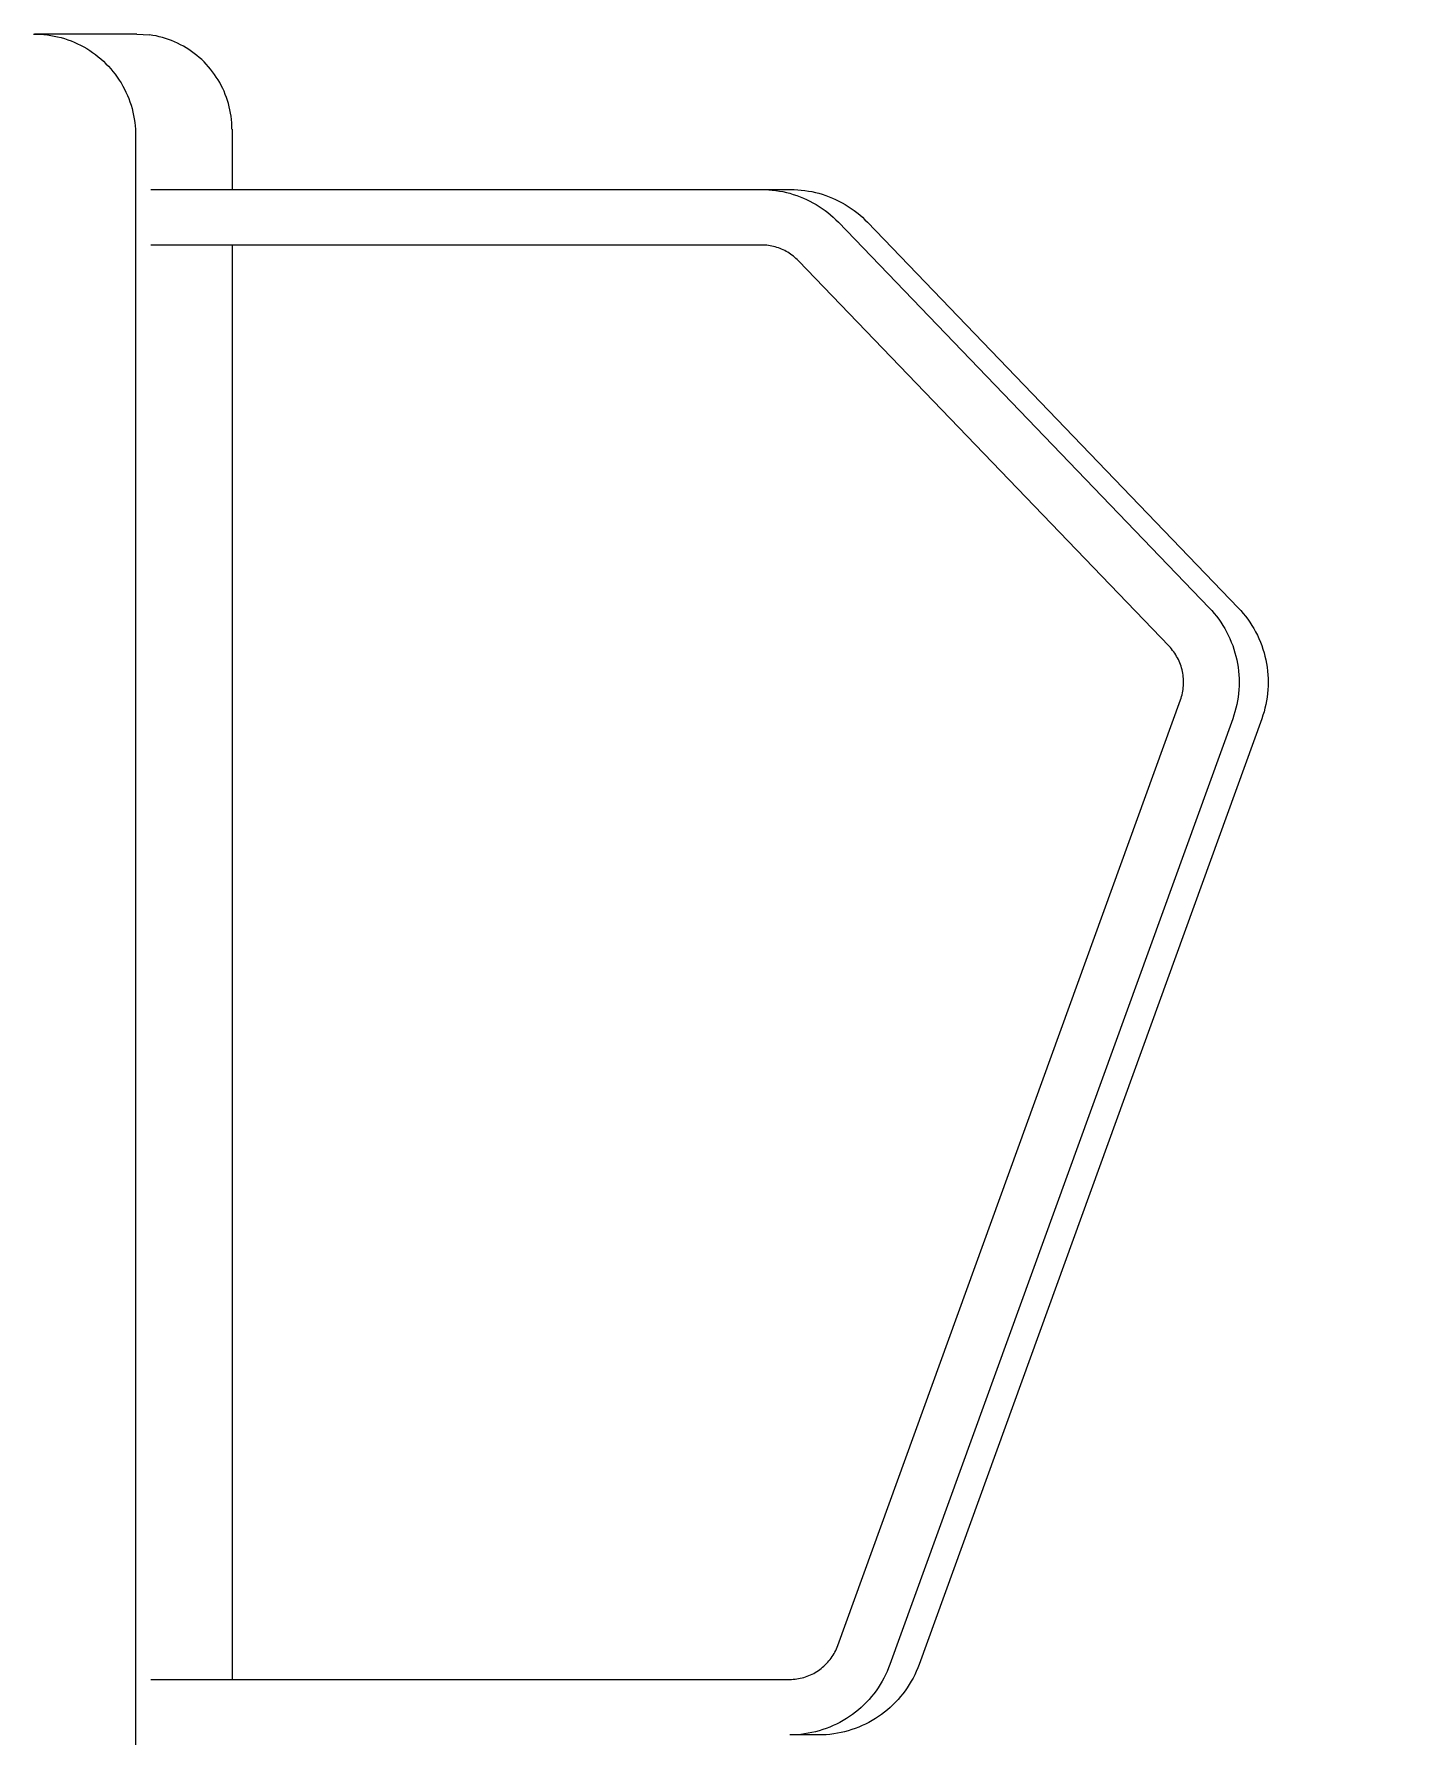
# Model space of a CAD drawing. Header units: millimetres. Extents: x -208 to 4974, y -28 to 3137.
# Drawn here: x 2843.9 to 3190, y 2435.2 to 2863.7 of the extents above; entities that cross this region are included whole.
import ezdxf

# ---------------------------------------------------------------- set-up
doc = ezdxf.new("R2010")
doc.units = ezdxf.units.MM
doc.layers.add('ZANO_R', color=7, linetype='Continuous', lineweight=0)
doc.layers.add('ZANO_W', color=1, linetype='Continuous', lineweight=0)
doc.styles.add('Arial', font='arial.ttf')
doc.styles.get("Standard").update_dxf_attribs({"font": 'ARIALUNI.TTF'})
doc.dimstyles.new('pl i ang', dxfattribs={"dimtxt": 50, "dimasz": 50, "dimexe": 1.25, "dimexo": 0.625, "dimgap": 10, "dimtad": 1, "dimtoh": 1, "dimtxsty": 'Standard', "dimcen": 2.5, "dimclrd": 1, "dimclre": 1, "dimclrt": 1, "dimadec": 0, "dimazin": 0, "dimtfac": 1, "dimtmove": 0, "dimatfit": 3, "dimfxl": 1, "dimarcsym": 1})

# ---------------------------------------------------------------- blocks, each defined once
blk = doc.blocks.new('*D507')
at = {"layer": 'ZANO_W', "color": 1, "lineweight": -2}
blk.add_arc((4072.53, 2413.74), 150.81, 99.5517, 164.7582, dxfattribs=at)
at = {"layer": 'ZANO_W', "color": 1}
for points in [[(4047.72, 2555.79), (4047.28, 2569.12), (4087.48, 2563.8)], [(3920.41, 2454.27), (3933.63, 2452.5), (3921.72, 2413.74)]]:
    blk.add_solid(points, dxfattribs=at)
at = {"layer": 'ZANO_W', "color": 1, "insert": (3950.72, 2548.28), "char_height": 40, "attachment_point": 5, "rotation": 42.155, "style": 'Arial'}
blk.add_mtext('96%%d', dxfattribs=at)

msp = doc.modelspace()

# ---------------------------------------------------------------- linework, layer by layer
at = {"layer": 'ZANO_R'}
for p, q in [((2843.79, 2863.74), (2844.67, 2863.73)), ((2869.86, 2863.74), (2844.09, 2863.74)), ((2844.67, 2863.73), (2845.55, 2863.69)), ((2845.55, 2863.69), (2846.43, 2863.62)), ((2846.43, 2863.62), (2847.3, 2863.52)), ((2847.3, 2863.52), (2848.18, 2863.39)), ((2848.18, 2863.39), (2849.04, 2863.23)), ((2849.04, 2863.23), (2849.9, 2863.04)), ((2849.9, 2863.04), (2850.76, 2862.83)), ((2850.76, 2862.83), (2851.6, 2862.58)), ((2851.6, 2862.58), (2852.44, 2862.3)), ((2869.86, 2863.74), (2873.08, 2863.52)), ((2873.89, 2863.39), (2873.08, 2863.52)), ((2874.7, 2863.24), (2873.89, 2863.39)), ((2875.5, 2863.06), (2874.7, 2863.24)), ((2876.29, 2862.85), (2875.5, 2863.06)), ((2877.08, 2862.62), (2876.29, 2862.85)), ((2877.85, 2862.36), (2877.08, 2862.62)), ((2852.44, 2862.3), (2853.27, 2862)), ((2853.27, 2862), (2854.08, 2861.66)), ((2854.08, 2861.66), (2854.89, 2861.3)), ((2854.89, 2861.3), (2855.68, 2860.91)), ((2855.68, 2860.91), (2856.46, 2860.49)), ((2856.46, 2860.49), (2857.22, 2860.05)), ((2857.22, 2860.05), (2857.97, 2859.58)), ((2857.97, 2859.58), (2858.7, 2859.09)), ((2858.7, 2859.09), (2859.41, 2858.57)), ((2859.41, 2858.57), (2860.1, 2858.02)), ((2878.62, 2862.07), (2877.85, 2862.36)), ((2879.38, 2861.75), (2878.62, 2862.07)), ((2880.12, 2861.42), (2879.38, 2861.75)), ((2880.86, 2861.05), (2880.12, 2861.42)), ((2881.58, 2860.66), (2880.86, 2861.05)), ((2882.29, 2860.25), (2881.58, 2860.66)), ((2882.98, 2859.81), (2882.29, 2860.25)), ((2883.66, 2859.35), (2882.98, 2859.81)), ((2884.32, 2858.86), (2883.66, 2859.35)), ((2884.96, 2858.36), (2884.32, 2858.86)), ((2885.59, 2857.83), (2884.96, 2858.36)), ((2860.1, 2858.02), (2860.78, 2857.46)), ((2860.78, 2857.46), (2861.43, 2856.87)), ((2861.43, 2856.87), (2862.07, 2856.25)), ((2862.07, 2856.25), (2862.68, 2855.62)), ((2862.68, 2855.62), (2863.27, 2854.96)), ((2863.27, 2854.96), (2863.84, 2854.29)), ((2863.84, 2854.29), (2864.38, 2853.6)), ((2886.2, 2857.28), (2885.59, 2857.83)), ((2886.79, 2856.71), (2886.2, 2857.28)), ((2887.36, 2856.12), (2886.79, 2856.71)), ((2887.9, 2855.51), (2887.36, 2856.12)), ((2888.43, 2854.89), (2887.9, 2855.51)), ((2888.94, 2854.24), (2888.43, 2854.89)), ((2889.42, 2853.58), (2888.94, 2854.24)), ((2864.38, 2853.6), (2864.9, 2852.88)), ((2864.9, 2852.88), (2865.4, 2852.15)), ((2865.4, 2852.15), (2865.87, 2851.41)), ((2865.87, 2851.41), (2866.31, 2850.64)), ((2866.31, 2850.64), (2866.73, 2849.87)), ((2866.73, 2849.87), (2867.12, 2849.08)), ((2889.88, 2852.9), (2889.42, 2853.58)), ((2890.32, 2852.21), (2889.88, 2852.9)), ((2890.74, 2851.5), (2890.32, 2852.21)), ((2891.12, 2850.78), (2890.74, 2851.5)), ((2891.49, 2850.05), (2891.12, 2850.78)), ((2891.83, 2849.3), (2891.49, 2850.05)), ((2867.12, 2849.08), (2867.48, 2848.27)), ((2867.48, 2848.27), (2867.81, 2847.46)), ((2867.81, 2847.46), (2868.12, 2846.63)), ((2868.12, 2846.63), (2868.4, 2845.79)), ((2868.4, 2845.79), (2868.64, 2844.95)), ((2892.14, 2848.54), (2891.83, 2849.3)), ((2892.43, 2847.78), (2892.14, 2848.54)), ((2892.69, 2847), (2892.43, 2847.78)), ((2892.92, 2846.21), (2892.69, 2847)), ((2893.13, 2845.42), (2892.92, 2846.21)), ((2893.31, 2844.62), (2893.13, 2845.42)), ((2868.64, 2844.95), (2868.86, 2844.09)), ((2868.86, 2844.09), (2869.05, 2843.23)), ((2869.05, 2843.23), (2869.21, 2842.36)), ((2869.21, 2842.36), (2869.34, 2841.49)), ((2869.34, 2841.49), (2869.44, 2840.62)), ((2893.47, 2843.82), (2893.31, 2844.62)), ((2893.59, 2843.01), (2893.47, 2843.82)), ((2893.69, 2842.19), (2893.59, 2843.01)), ((2893.76, 2841.38), (2893.69, 2842.19)), ((2893.8, 2840.56), (2893.76, 2841.38)), ((2869.44, 2840.62), (2869.51, 2839.74)), ((2869.51, 2839.74), (2869.51, 2413.74)), ((2893.81, 2839.74), (2893.8, 2840.56)), ((2893.91, 2839.74), (2893.81, 2839.74)), ((2893.91, 2839.74), (2893.91, 2824.57)), ((2873.35, 2824.57), (3027.31, 2824.57)), ((3027.31, 2824.57), (3028.21, 2824.56)), ((3027.63, 2824.57), (3034.63, 2824.57)), ((3028.21, 2824.56), (3029.11, 2824.51)), ((3029.11, 2824.51), (3030.01, 2824.44)), ((3030.01, 2824.44), (3030.91, 2824.33)), ((3030.91, 2824.33), (3031.8, 2824.19)), ((3031.8, 2824.19), (3032.68, 2824.03)), ((3032.68, 2824.03), (3033.56, 2823.83)), ((3033.56, 2823.83), (3034.44, 2823.61)), ((3034.63, 2824.57), (3035.53, 2824.56)), ((3035.53, 2824.56), (3036.43, 2824.51)), ((3036.43, 2824.51), (3037.33, 2824.44)), ((3037.33, 2824.44), (3038.23, 2824.33)), ((3038.23, 2824.33), (3039.12, 2824.19)), ((3039.12, 2824.19), (3040, 2824.03)), ((3040, 2824.03), (3040.88, 2823.83)), ((3040.88, 2823.83), (3041.76, 2823.61)), ((3034.44, 2823.61), (3035.3, 2823.35)), ((3035.3, 2823.35), (3036.16, 2823.07)), ((3036.16, 2823.07), (3037, 2822.76)), ((3037, 2822.76), (3037.84, 2822.42)), ((3037.84, 2822.42), (3038.66, 2822.05)), ((3038.66, 2822.05), (3039.47, 2821.66)), ((3039.47, 2821.66), (3040.27, 2821.24)), ((3040.27, 2821.24), (3041.05, 2820.79)), ((3041.05, 2820.79), (3041.82, 2820.32)), ((3041.76, 2823.61), (3042.62, 2823.36)), ((3041.82, 2820.32), (3042.57, 2819.82)), ((3042.57, 2819.82), (3043.3, 2819.29)), ((3042.62, 2823.36), (3043.48, 2823.07)), ((3043.48, 2823.07), (3044.33, 2822.76)), ((3044.33, 2822.76), (3045.16, 2822.42)), ((3045.16, 2822.42), (3045.98, 2822.05)), ((3045.98, 2822.05), (3046.79, 2821.66)), ((3046.79, 2821.66), (3047.59, 2821.24)), ((3047.59, 2821.24), (3048.37, 2820.79)), ((3048.37, 2820.79), (3049.14, 2820.32)), ((3049.14, 2820.32), (3049.89, 2819.82)), ((3049.89, 2819.82), (3050.63, 2819.29)), ((3043.3, 2819.29), (3044.02, 2818.74)), ((3044.02, 2818.74), (3044.72, 2818.17)), ((3044.72, 2818.17), (3045.39, 2817.58)), ((3045.39, 2817.58), (3046.05, 2816.96)), ((3046.05, 2816.96), (3046.69, 2816.32)), ((3046.69, 2816.32), (3140.12, 2719.2)), ((3050.63, 2819.29), (3051.34, 2818.74)), ((3051.34, 2818.74), (3052.04, 2818.17)), ((3052.04, 2818.17), (3052.71, 2817.58)), ((3052.71, 2817.58), (3053.37, 2816.96)), ((3053.37, 2816.96), (3054.01, 2816.32)), ((3054.01, 2816.32), (3147.44, 2719.2)), ((3027.31, 2810.57), (2873.35, 2810.57)), ((2893.91, 2810.57), (2893.91, 2449.24)), ((3027.74, 2810.56), (3027.31, 2810.57)), ((3028.17, 2810.54), (3027.74, 2810.56)), ((3028.6, 2810.51), (3028.17, 2810.54)), ((3029.03, 2810.46), (3028.6, 2810.51)), ((3029.46, 2810.39), (3029.03, 2810.46)), ((3029.89, 2810.31), (3029.46, 2810.39)), ((3030.31, 2810.22), (3029.89, 2810.31)), ((3030.73, 2810.11), (3030.31, 2810.22)), ((3031.14, 2809.99), (3030.73, 2810.11)), ((3031.55, 2809.85), (3031.14, 2809.99)), ((3031.96, 2809.7), (3031.55, 2809.85)), ((3032.36, 2809.54), (3031.96, 2809.7)), ((3032.75, 2809.36), (3032.36, 2809.54)), ((3033.14, 2809.17), (3032.75, 2809.36)), ((3033.52, 2808.97), (3033.14, 2809.17)), ((3033.9, 2808.76), (3033.52, 2808.97)), ((3034.27, 2808.53), (3033.9, 2808.76)), ((3034.62, 2808.29), (3034.27, 2808.53)), ((3034.98, 2808.04), (3034.62, 2808.29)), ((3035.32, 2807.78), (3034.98, 2808.04)), ((3035.65, 2807.5), (3035.32, 2807.78)), ((3035.98, 2807.22), (3035.65, 2807.5)), ((3036.29, 2806.92), (3035.98, 2807.22)), ((3036.6, 2806.61), (3036.29, 2806.92)), ((3130.03, 2709.49), (3036.6, 2806.61)), ((3140.12, 2719.2), (3140.76, 2718.51)), ((3140.76, 2718.51), (3141.38, 2717.8)), ((3141.38, 2717.8), (3141.97, 2717.06)), ((3141.97, 2717.06), (3142.53, 2716.31)), ((3147.44, 2719.2), (3148.08, 2718.51)), ((3148.08, 2718.51), (3148.7, 2717.8)), ((3148.7, 2717.8), (3149.29, 2717.06)), ((3149.29, 2717.06), (3149.85, 2716.31)), ((3142.53, 2716.31), (3143.07, 2715.54)), ((3143.07, 2715.54), (3143.58, 2714.75)), ((3143.58, 2714.75), (3144.06, 2713.94)), ((3144.06, 2713.94), (3144.52, 2713.12)), ((3144.52, 2713.12), (3144.95, 2712.28)), ((3149.85, 2716.31), (3150.39, 2715.54)), ((3150.39, 2715.54), (3150.9, 2714.75)), ((3150.9, 2714.75), (3151.39, 2713.94)), ((3151.39, 2713.94), (3151.84, 2713.12)), ((3151.84, 2713.12), (3152.27, 2712.28)), ((3130.34, 2709.16), (3130.03, 2709.49)), ((3130.64, 2708.82), (3130.34, 2709.16)), ((3130.92, 2708.46), (3130.64, 2708.82)), ((3131.19, 2708.1), (3130.92, 2708.46)), ((3131.45, 2707.73), (3131.19, 2708.1)), ((3144.95, 2712.28), (3145.34, 2711.42)), ((3145.34, 2711.42), (3145.71, 2710.56)), ((3145.71, 2710.56), (3146.05, 2709.68)), ((3146.05, 2709.68), (3146.35, 2708.79)), ((3146.35, 2708.79), (3146.63, 2707.89)), ((3152.27, 2712.28), (3152.66, 2711.42)), ((3152.66, 2711.42), (3153.03, 2710.56)), ((3153.03, 2710.56), (3153.37, 2709.68)), ((3153.37, 2709.68), (3153.67, 2708.79)), ((3153.67, 2708.79), (3153.95, 2707.89)), ((3131.7, 2707.34), (3131.45, 2707.73)), ((3131.93, 2706.95), (3131.7, 2707.34)), ((3132.15, 2706.56), (3131.93, 2706.95)), ((3132.36, 2706.15), (3132.15, 2706.56)), ((3132.55, 2705.74), (3132.36, 2706.15)), ((3132.72, 2705.32), (3132.55, 2705.74)), ((3132.89, 2704.9), (3132.72, 2705.32)), ((3133.03, 2704.47), (3132.89, 2704.9)), ((3133.17, 2704.03), (3133.03, 2704.47)), ((3133.28, 2703.59), (3133.17, 2704.03)), ((3146.63, 2707.89), (3146.87, 2706.98)), ((3146.87, 2706.98), (3147.08, 2706.06)), ((3147.08, 2706.06), (3147.26, 2705.13)), ((3147.26, 2705.13), (3147.4, 2704.2)), ((3147.4, 2704.2), (3147.52, 2703.27)), ((3153.95, 2707.89), (3154.19, 2706.98)), ((3154.19, 2706.98), (3154.4, 2706.06)), ((3154.4, 2706.06), (3154.58, 2705.13)), ((3154.58, 2705.13), (3154.73, 2704.21)), ((3154.73, 2704.21), (3154.84, 2703.27)), ((3133.38, 2703.15), (3133.28, 2703.59)), ((3133.47, 2702.71), (3133.38, 2703.15)), ((3133.54, 2702.26), (3133.47, 2702.71)), ((3133.6, 2701.81), (3133.54, 2702.26)), ((3133.64, 2701.35), (3133.6, 2701.81)), ((3133.6, 2699.09), (3133.64, 2699.54)), ((3133.66, 2700.9), (3133.64, 2701.35)), ((3133.64, 2699.54), (3133.66, 2699.99)), ((3133.67, 2700.45), (3133.66, 2700.9)), ((3133.66, 2699.99), (3133.67, 2700.45)), ((3147.52, 2703.27), (3147.6, 2702.33)), ((3147.6, 2702.33), (3147.65, 2701.39)), ((3147.65, 2701.39), (3147.67, 2700.45)), ((3147.67, 2700.45), (3147.65, 2699.51)), ((3154.84, 2703.27), (3154.92, 2702.33)), ((3154.92, 2702.33), (3154.97, 2701.39)), ((3154.97, 2701.39), (3154.99, 2700.45)), ((3154.99, 2700.45), (3154.97, 2699.51)), ((3046.52, 2457.79), (3132.88, 2696)), ((3132.88, 2696), (3133.03, 2696.43)), ((3133.03, 2696.43), (3133.16, 2696.86)), ((3133.16, 2696.86), (3133.28, 2697.3)), ((3133.28, 2697.3), (3133.38, 2697.74)), ((3133.38, 2697.74), (3133.47, 2698.19)), ((3133.47, 2698.19), (3133.54, 2698.64)), ((3133.54, 2698.64), (3133.6, 2699.09)), ((3147.26, 2695.77), (3147.08, 2694.84)), ((3147.41, 2696.7), (3147.26, 2695.77)), ((3147.52, 2697.63), (3147.41, 2696.7)), ((3147.6, 2698.57), (3147.52, 2697.63)), ((3147.65, 2699.51), (3147.6, 2698.57)), ((3154.58, 2695.77), (3154.4, 2694.84)), ((3154.73, 2696.7), (3154.58, 2695.77)), ((3154.84, 2697.63), (3154.73, 2696.7)), ((3154.92, 2698.57), (3154.84, 2697.63)), ((3154.97, 2699.51), (3154.92, 2698.57)), ((3146.05, 2691.23), (3059.68, 2453.01)), ((3153.37, 2691.23), (3067, 2453.02)), ((3146.35, 2692.12), (3146.05, 2691.23)), ((3146.63, 2693.02), (3146.35, 2692.12)), ((3146.87, 2693.93), (3146.63, 2693.02)), ((3147.08, 2694.84), (3146.87, 2693.93)), ((3153.67, 2692.12), (3153.37, 2691.23)), ((3153.95, 2693.02), (3153.67, 2692.12)), ((3154.19, 2693.93), (3153.95, 2693.02)), ((3154.4, 2694.84), (3154.19, 2693.93)), ((3045.09, 2454.97), (3045.34, 2455.35)), ((3045.34, 2455.35), (3045.57, 2455.74)), ((3045.57, 2455.74), (3045.79, 2456.14)), ((3045.79, 2456.14), (3045.99, 2456.54)), ((3045.99, 2456.54), (3046.18, 2456.95)), ((3046.18, 2456.95), (3046.35, 2457.36)), ((3046.35, 2457.36), (3046.52, 2457.79)), ((3040.85, 2450.99), (3041.24, 2451.23)), ((3041.24, 2451.23), (3041.62, 2451.48)), ((3041.62, 2451.48), (3041.99, 2451.74)), ((3041.99, 2451.74), (3042.35, 2452.01)), ((3042.35, 2452.01), (3042.7, 2452.29)), ((3042.7, 2452.29), (3043.03, 2452.59)), ((3043.03, 2452.59), (3043.36, 2452.9)), ((3043.36, 2452.9), (3043.68, 2453.22)), ((3043.68, 2453.22), (3043.99, 2453.55)), ((3043.99, 2453.55), (3044.28, 2453.89)), ((3044.28, 2453.89), (3044.57, 2454.24)), ((3044.57, 2454.24), (3044.84, 2454.6)), ((3044.84, 2454.6), (3045.09, 2454.97)), ((3058.98, 2451.27), (3058.58, 2450.42)), ((3059.34, 2452.14), (3058.98, 2451.27)), ((3059.68, 2453.01), (3059.34, 2452.14)), ((3066.3, 2451.27), (3065.9, 2450.42)), ((3066.66, 2452.14), (3066.3, 2451.27)), ((3067, 2453.02), (3066.66, 2452.14)), ((2873.36, 2449.24), (3034.37, 2449.24)), ((3034.37, 2449.24), (3034.4, 2449.24)), ((3034.4, 2449.24), (3034.85, 2449.25)), ((3034.85, 2449.25), (3035.3, 2449.28)), ((3035.3, 2449.28), (3035.75, 2449.32)), ((3035.75, 2449.32), (3036.19, 2449.37)), ((3036.19, 2449.37), (3036.64, 2449.44)), ((3036.64, 2449.44), (3037.08, 2449.53)), ((3037.08, 2449.53), (3037.52, 2449.64)), ((3037.52, 2449.64), (3037.96, 2449.75)), ((3037.96, 2449.75), (3038.39, 2449.89)), ((3038.39, 2449.89), (3038.81, 2450.04)), ((3038.81, 2450.04), (3039.24, 2450.2)), ((3039.24, 2450.2), (3039.65, 2450.38)), ((3039.65, 2450.38), (3040.06, 2450.57)), ((3040.06, 2450.57), (3040.46, 2450.77)), ((3040.46, 2450.77), (3040.85, 2450.99)), ((3056.71, 2447.16), (3056.17, 2446.39)), ((3057.22, 2447.95), (3056.71, 2447.16)), ((3057.7, 2448.76), (3057.22, 2447.95)), ((3058.16, 2449.58), (3057.7, 2448.76)), ((3058.58, 2450.42), (3058.16, 2449.58)), ((3064.03, 2447.16), (3063.49, 2446.39)), ((3064.54, 2447.95), (3064.03, 2447.16)), ((3065.02, 2448.76), (3064.54, 2447.95)), ((3065.48, 2449.58), (3065.02, 2448.76)), ((3065.9, 2450.42), (3065.48, 2449.58)), ((3053.1, 2442.84), (3052.42, 2442.2)), ((3053.77, 2443.51), (3053.1, 2442.84)), ((3054.41, 2444.2), (3053.77, 2443.51)), ((3055.02, 2444.91), (3054.41, 2444.2)), ((3055.61, 2445.64), (3055.02, 2444.91)), ((3056.17, 2446.39), (3055.61, 2445.64)), ((3060.42, 2442.84), (3059.74, 2442.2)), ((3061.09, 2443.51), (3060.42, 2442.84)), ((3061.73, 2444.2), (3061.09, 2443.51)), ((3062.34, 2444.91), (3061.73, 2444.2)), ((3062.93, 2445.64), (3062.34, 2444.91)), ((3063.49, 2446.39), (3062.93, 2445.64)), ((3047.05, 2438.42), (3046.22, 2437.99)), ((3047.87, 2438.88), (3047.05, 2438.42)), ((3048.68, 2439.37), (3047.87, 2438.88)), ((3049.46, 2439.88), (3048.68, 2439.37)), ((3050.23, 2440.42), (3049.46, 2439.88)), ((3050.98, 2440.99), (3050.23, 2440.42)), ((3051.71, 2441.58), (3050.98, 2440.99)), ((3052.42, 2442.2), (3051.71, 2441.58)), ((3054.37, 2438.42), (3053.54, 2438)), ((3055.19, 2438.88), (3054.37, 2438.42)), ((3056, 2439.37), (3055.19, 2438.88)), ((3056.78, 2439.88), (3056, 2439.37)), ((3057.55, 2440.42), (3056.78, 2439.88)), ((3058.3, 2440.99), (3057.55, 2440.42)), ((3059.03, 2441.58), (3058.3, 2440.99)), ((3059.74, 2442.2), (3059.03, 2441.58)), ((3035.36, 2435.26), (3034.42, 2435.24)), ((3041.69, 2435.24), (3034.42, 2435.24)), ((3036.3, 2435.31), (3035.36, 2435.26)), ((3037.23, 2435.4), (3036.3, 2435.31)), ((3038.17, 2435.51), (3037.23, 2435.4)), ((3039.09, 2435.66), (3038.17, 2435.51)), ((3040.02, 2435.84), (3039.09, 2435.66)), ((3040.93, 2436.06), (3040.02, 2435.84)), ((3041.84, 2436.3), (3040.93, 2436.06)), ((3041.74, 2435.24), (3041.69, 2435.24)), ((3042.68, 2435.26), (3041.74, 2435.24)), ((3042.74, 2436.58), (3041.84, 2436.3)), ((3043.62, 2435.31), (3042.68, 2435.26)), ((3043.62, 2436.89), (3042.74, 2436.58)), ((3044.5, 2437.23), (3043.62, 2436.89)), ((3044.56, 2435.4), (3043.62, 2435.31)), ((3045.36, 2437.6), (3044.5, 2437.23)), ((3045.49, 2435.51), (3044.56, 2435.4)), ((3046.22, 2437.99), (3045.36, 2437.6)), ((3046.42, 2435.66), (3045.49, 2435.51)), ((3047.34, 2435.84), (3046.42, 2435.66)), ((3048.25, 2436.06), (3047.34, 2435.84)), ((3049.16, 2436.3), (3048.25, 2436.06)), ((3050.06, 2436.58), (3049.16, 2436.3)), ((3050.94, 2436.89), (3050.06, 2436.58)), ((3051.82, 2437.23), (3050.94, 2436.89)), ((3052.69, 2437.6), (3051.82, 2437.23)), ((3053.54, 2438), (3052.69, 2437.6))]:
    msp.add_line(p, q, dxfattribs=at)

# ---------------------------------------------------------------- dimensions: what is measured, and where the dimension line sits
at = {"layer": 'ZANO_W'}
dim = msp.add_angular_dim_2l(base=(4005.93, 2549.05), line1=((60.87, 2413.74), (4937.17, 2413.74)), line2=((4072.59, 2414.4), (4116.41, 2854.16)), dimstyle='pl i ang', override={"dimtxt": 40, "dimasz": 40, "dimexe": 10, "dimexo": 10, "dimtoh": 0, "dimdec": 0, "dimtxsty": 'Arial', "dimtdec": 0, "dimtmove": 1}, dxfattribs=at)
dim.commit()
dim.dimension.update_dxf_attribs({"geometry": '*D507', "text_midpoint": (3950.72, 2548.28)})

doc.saveas('drawing.dxf')
